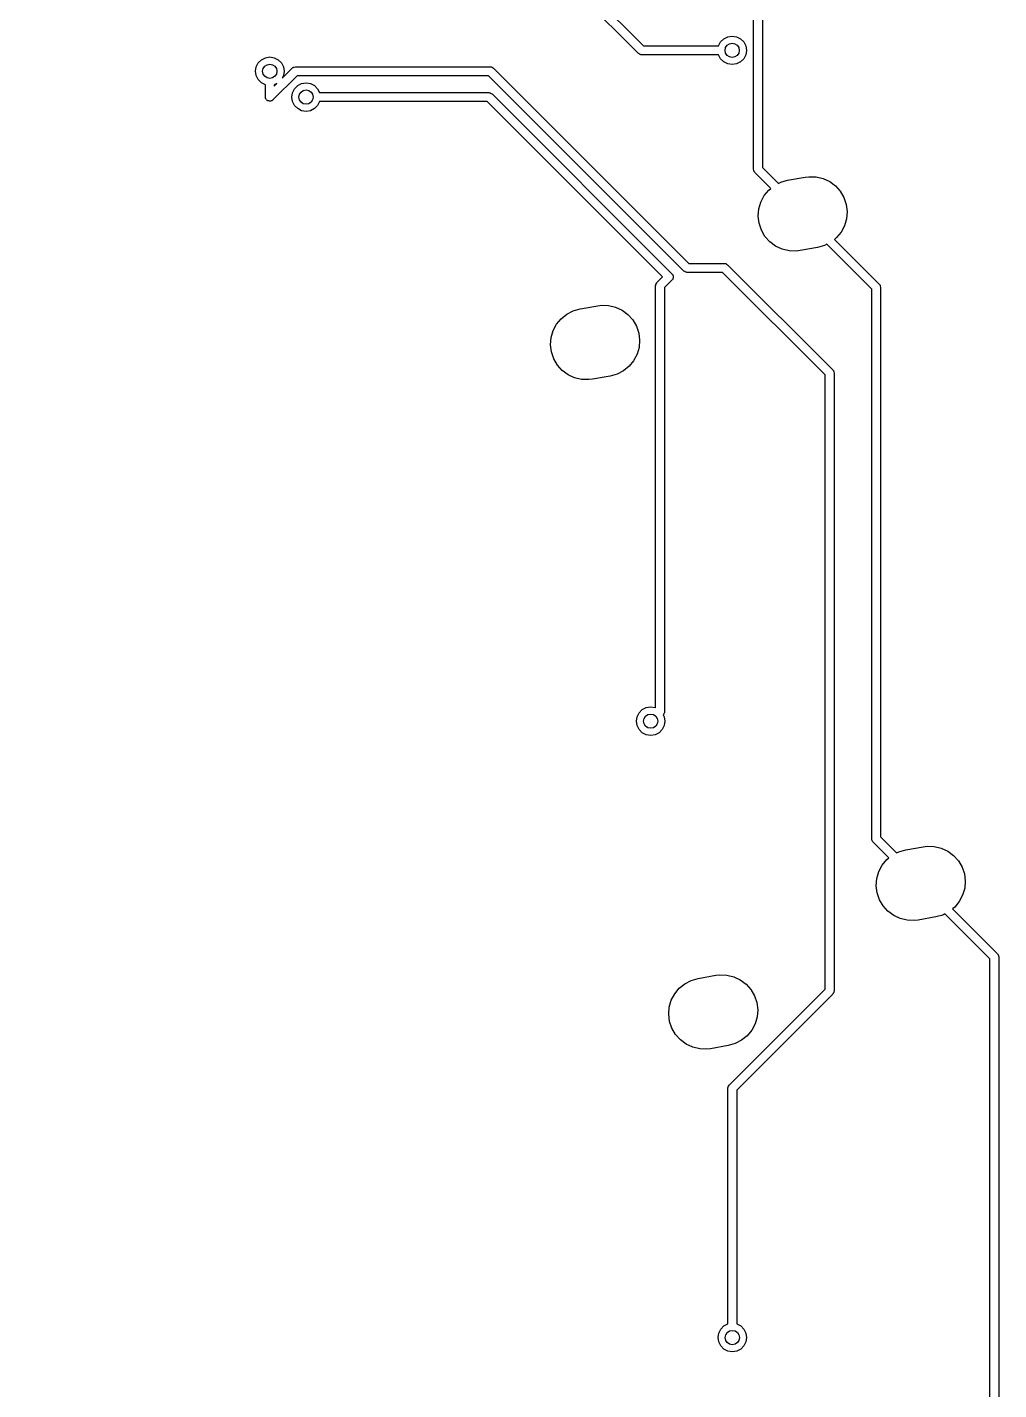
# Model space of a CAD drawing. Extents: x -67 to 321, y -170 to -25.
# Drawn here: x 175.32 to 202.53, y -127.7 to -89.52 of the extents above; entities that cross this region are included whole.
import ezdxf

# ---------------------------------------------------------------- set-up
doc = ezdxf.new("R2010")
doc.units = 0
doc.layers.add('BLACK', color=7, linetype='CONTINUOUS')

msp = doc.modelspace()

# ---------------------------------------------------------------- linework, layer by layer
at = {"layer": 'BLACK', "linetype": 'CONTINUOUS'}
for p, q in [((192.444, -90.2584), (175.325, -73.14)), ((175.679, -73.14), (192.584, -90.045)), ((195.668, -93.5018), (195.668, -78.101)), ((195.918, -78.0493), (195.918, -93.4501)), ((192.584, -90.045), (194.689, -90.045)), ((194.689, -90.045), (194.745, -89.9349)), ((194.745, -89.9349), (194.833, -89.8464)), ((194.833, -89.8464), (194.945, -89.7896)), ((194.945, -89.7896), (195.068, -89.77)), ((195.068, -89.77), (195.192, -89.7896)), ((195.192, -89.7896), (195.303, -89.8464)), ((195.303, -89.8464), (195.392, -89.9349)), ((195.392, -89.9349), (195.449, -90.0464)), ((195.449, -90.0464), (195.468, -90.17)), ((181.794, -90.5197), (181.883, -90.4312)), ((181.883, -90.4312), (181.994, -90.3744)), ((181.994, -90.3744), (182.118, -90.3548)), ((182.118, -90.3548), (182.242, -90.3744)), ((182.242, -90.3744), (182.353, -90.4312)), ((182.353, -90.4312), (182.442, -90.5197)), ((192.471, -90.2732), (192.444, -90.2584)), ((192.496, -90.2899), (192.471, -90.2732)), ((192.503, -90.2908), (192.496, -90.2899)), ((192.505, -90.2921), (192.503, -90.2908)), ((192.51, -90.2918), (192.505, -90.2921)), ((192.532, -90.295), (192.51, -90.2918)), ((194.689, -90.295), (192.532, -90.295)), ((194.745, -90.4051), (194.689, -90.295)), ((194.833, -90.4936), (194.745, -90.4051)), ((195.392, -90.4051), (195.303, -90.4936)), ((195.449, -90.2936), (195.392, -90.4051)), ((195.468, -90.17), (195.449, -90.2936)), ((181.718, -90.7548), (181.738, -90.6312)), ((181.738, -90.8784), (181.718, -90.7548)), ((181.738, -90.6312), (181.794, -90.5197)), ((182.442, -90.5197), (182.498, -90.6312)), ((182.462, -90.95), (182.746, -90.6664)), ((182.498, -90.6312), (182.518, -90.7548)), ((182.518, -90.7548), (182.498, -90.8784)), ((182.746, -90.6664), (182.763, -90.6531)), ((182.763, -90.6531), (182.766, -90.6496)), ((182.766, -90.6496), (182.769, -90.6488)), ((182.769, -90.6488), (182.774, -90.645)), ((182.774, -90.645), (182.804, -90.6385)), ((182.804, -90.6385), (182.834, -90.6298)), ((182.834, -90.6298), (188.291, -90.6298)), ((188.291, -90.6298), (188.313, -90.633)), ((188.313, -90.633), (188.317, -90.6327)), ((188.317, -90.6327), (188.32, -90.634)), ((188.32, -90.634), (188.326, -90.635)), ((188.326, -90.635), (188.352, -90.6517)), ((188.352, -90.6517), (188.379, -90.6664)), ((188.379, -90.6664), (193.854, -96.141)), ((194.945, -90.5504), (194.833, -90.4936)), ((195.068, -90.57), (194.945, -90.5504)), ((195.192, -90.5504), (195.068, -90.57)), ((195.303, -90.4936), (195.192, -90.5504)), ((181.794, -90.9899), (181.738, -90.8784)), ((181.883, -91.0784), (181.794, -90.9899)), ((181.993, -91.1345), (181.883, -91.0784)), ((181.993, -91.4707), (181.993, -91.1345)), ((182.886, -90.8798), (182.206, -91.5591)), ((182.243, -91.1689), (182.313, -91.0988)), ((182.313, -91.0988), (182.243, -91.1345)), ((182.243, -91.1345), (182.243, -91.1689)), ((182.498, -90.8784), (182.462, -90.95)), ((182.754, -91.3557), (182.81, -91.2442)), ((182.81, -91.2442), (182.899, -91.1557)), ((188.239, -90.8798), (182.886, -90.8798)), ((182.899, -91.1557), (183.01, -91.0989)), ((183.01, -91.0989), (183.134, -91.0793)), ((183.134, -91.0793), (183.258, -91.0989)), ((183.258, -91.0989), (183.369, -91.1557)), ((183.369, -91.1557), (183.458, -91.2442)), ((183.458, -91.2442), (183.514, -91.3543)), ((193.714, -96.3544), (188.239, -90.8798)), ((181.999, -91.4921), (181.993, -91.4707)), ((182.001, -91.5143), (181.999, -91.4921)), ((182.009, -91.5252), (182.001, -91.5143)), ((182.013, -91.5382), (182.009, -91.5252)), ((182.03, -91.5528), (182.013, -91.5382)), ((182.043, -91.5707), (182.03, -91.5528)), ((182.056, -91.5755), (182.043, -91.5707)), ((182.066, -91.5844), (182.056, -91.5755)), ((182.088, -91.5876), (182.066, -91.5844)), ((182.109, -91.5954), (182.088, -91.5876)), ((182.122, -91.5925), (182.109, -91.5954)), ((182.136, -91.5945), (182.122, -91.5925)), ((182.156, -91.5853), (182.136, -91.5945)), ((182.178, -91.5806), (182.156, -91.5853)), ((182.195, -91.5672), (182.178, -91.5806)), ((182.2, -91.5653), (182.195, -91.5672)), ((182.201, -91.563), (182.2, -91.5653)), ((182.206, -91.5591), (182.201, -91.563)), ((182.734, -91.4793), (182.754, -91.3557)), ((182.754, -91.6029), (182.734, -91.4793)), ((182.81, -91.7144), (182.754, -91.6029)), ((183.514, -91.6043), (183.458, -91.7144)), ((183.514, -91.3543), (188.253, -91.3543)), ((188.202, -91.6043), (183.514, -91.6043)), ((193.117, -96.52), (188.202, -91.6043)), ((188.253, -91.3543), (188.275, -91.3575)), ((188.275, -91.3575), (188.28, -91.3572)), ((188.28, -91.3572), (188.282, -91.3585)), ((188.282, -91.3585), (188.289, -91.3595)), ((188.289, -91.3595), (188.315, -91.3762)), ((188.315, -91.3762), (188.342, -91.3909)), ((188.342, -91.3909), (193.382, -96.4316)), ((182.899, -91.8029), (182.81, -91.7144)), ((183.01, -91.8598), (182.899, -91.8029)), ((183.134, -91.8793), (183.01, -91.8598)), ((183.258, -91.8598), (183.134, -91.8793)), ((183.369, -91.8029), (183.258, -91.8598)), ((183.458, -91.7144), (183.369, -91.8029)), ((195.676, -93.5314), (195.668, -93.5018)), ((195.683, -93.5615), (195.676, -93.5314)), ((195.918, -93.4501), (196.365, -93.897)), ((195.687, -93.5667), (195.683, -93.5615)), ((195.688, -93.5694), (195.687, -93.5667)), ((195.691, -93.5724), (195.688, -93.5694)), ((195.704, -93.5902), (195.691, -93.5724)), ((196.151, -94.0364), (195.704, -93.5902)), ((196.365, -93.897), (196.427, -93.8645)), ((196.427, -93.8645), (196.622, -93.8094)), ((196.622, -93.8094), (197.114, -93.7226)), ((197.114, -93.7226), (197.218, -93.7098)), ((197.218, -93.7098), (197.42, -93.7162)), ((197.42, -93.7162), (197.617, -93.763)), ((197.617, -93.763), (197.8, -93.8484)), ((197.8, -93.8484), (197.962, -93.9689)), ((195.868, -94.4196), (195.963, -94.2408)), ((195.963, -94.2408), (196.091, -94.0847)), ((196.091, -94.0847), (196.151, -94.0364)), ((197.962, -93.9689), (198.097, -94.1196)), ((198.097, -94.1196), (198.199, -94.2943)), ((198.199, -94.2943), (198.263, -94.4859)), ((195.796, -94.8152), (195.812, -94.6137)), ((195.812, -94.6137), (195.868, -94.4196)), ((198.263, -94.4859), (198.288, -94.6865)), ((195.82, -95.0158), (195.796, -94.8152)), ((195.885, -95.2073), (195.82, -95.0158)), ((198.272, -94.8879), (198.215, -95.082)), ((198.288, -94.6865), (198.272, -94.8879)), ((195.987, -95.382), (195.885, -95.2073)), ((196.121, -95.5327), (195.987, -95.382)), ((197.993, -95.417), (197.933, -95.4653)), ((198.121, -95.2608), (197.993, -95.417)), ((198.215, -95.082), (198.121, -95.2608)), ((196.284, -95.6532), (196.121, -95.5327)), ((196.467, -95.7386), (196.284, -95.6532)), ((196.663, -95.7854), (196.467, -95.7386)), ((196.865, -95.7918), (196.663, -95.7854)), ((196.969, -95.779), (196.865, -95.7918)), ((197.462, -95.6922), (196.969, -95.779)), ((197.656, -95.6372), (197.462, -95.6922)), ((197.719, -95.6047), (197.656, -95.6372)), ((198.976, -96.8616), (197.719, -95.6047)), ((197.933, -95.4653), (199.189, -96.7215)), ((193.854, -96.141), (194.852, -96.141)), ((194.852, -96.141), (194.874, -96.1442)), ((194.874, -96.1442), (194.879, -96.1439)), ((194.879, -96.1439), (194.881, -96.1452)), ((194.881, -96.1452), (194.887, -96.1461)), ((194.887, -96.1461), (194.913, -96.1628)), ((194.913, -96.1628), (194.94, -96.1776)), ((194.94, -96.1776), (197.885, -99.1228)), ((192.96, -96.6776), (193.117, -96.52)), ((193.382, -96.4316), (193.404, -96.4604)), ((193.403, -96.5701), (193.394, -96.5951)), ((193.416, -96.5466), (193.403, -96.5701)), ((193.404, -96.4604), (193.406, -96.4692)), ((193.406, -96.4692), (193.411, -96.4764)), ((193.411, -96.4764), (193.413, -96.5031)), ((193.413, -96.5031), (193.419, -96.5292)), ((193.419, -96.5292), (193.415, -96.5376)), ((193.415, -96.5376), (193.416, -96.5466)), ((193.741, -96.3692), (193.714, -96.3544)), ((193.766, -96.3859), (193.741, -96.3692)), ((193.773, -96.3868), (193.766, -96.3859)), ((193.775, -96.3881), (193.773, -96.3868)), ((193.78, -96.3878), (193.775, -96.3881)), ((193.802, -96.391), (193.78, -96.3878)), ((194.8, -96.391), (193.802, -96.391)), ((197.672, -99.2629), (194.8, -96.391)), ((192.923, -96.766), (192.926, -96.744)), ((192.923, -108.592), (192.923, -96.766)), ((192.926, -96.7394), (192.927, -96.7369)), ((192.926, -96.744), (192.926, -96.7394)), ((192.927, -96.7369), (192.928, -96.7305)), ((192.928, -96.7305), (192.945, -96.7047)), ((192.945, -96.7047), (192.96, -96.6776)), ((193.382, -96.6084), (193.173, -96.8178)), ((193.173, -96.8178), (193.173, -108.704)), ((193.387, -96.6005), (193.382, -96.6084)), ((193.394, -96.5951), (193.387, -96.6005)), ((198.976, -112.262), (198.976, -96.8616)), ((199.189, -96.7215), (199.203, -96.7393)), ((199.203, -96.7393), (199.206, -96.7423)), ((199.206, -96.7423), (199.207, -96.745)), ((199.207, -96.745), (199.211, -96.7502)), ((199.211, -96.7502), (199.217, -96.7803)), ((199.217, -96.7803), (199.226, -96.8098)), ((199.226, -96.8098), (199.226, -112.211)), ((190.809, -97.4135), (191.302, -97.3267)), ((191.302, -97.3267), (191.406, -97.3139)), ((191.406, -97.3139), (191.608, -97.3203)), ((191.608, -97.3203), (191.804, -97.3671)), ((190.15, -97.8449), (190.278, -97.6887)), ((190.278, -97.6887), (190.436, -97.5615)), ((190.436, -97.5615), (190.615, -97.4685)), ((190.615, -97.4685), (190.809, -97.4135)), ((191.804, -97.3671), (191.988, -97.4525)), ((191.988, -97.4525), (192.15, -97.573)), ((192.15, -97.573), (192.285, -97.7237)), ((192.285, -97.7237), (192.386, -97.8984)), ((190, -98.2178), (190.056, -98.0237)), ((190.056, -98.0237), (190.15, -97.8449)), ((192.386, -97.8984), (192.451, -98.0899)), ((192.451, -98.0899), (192.475, -98.2905)), ((189.983, -98.4192), (190, -98.2178)), ((190.008, -98.6199), (189.983, -98.4192)), ((192.459, -98.492), (192.403, -98.6861)), ((192.475, -98.2905), (192.459, -98.492)), ((190.072, -98.8114), (190.008, -98.6199)), ((190.174, -98.9861), (190.072, -98.8114)), ((192.308, -98.8649), (192.18, -99.0211)), ((192.403, -98.6861), (192.308, -98.8649)), ((190.309, -99.1368), (190.174, -98.9861)), ((190.471, -99.2573), (190.309, -99.1368)), ((190.654, -99.3427), (190.471, -99.2573)), ((191.844, -99.2413), (191.649, -99.2963)), ((192.023, -99.1482), (191.844, -99.2413)), ((192.18, -99.0211), (192.023, -99.1482)), ((197.672, -116.479), (197.672, -99.2629)), ((197.885, -99.1228), (197.899, -99.1406)), ((197.899, -99.1406), (197.902, -99.1436)), ((197.902, -99.1436), (197.903, -99.1463)), ((197.903, -99.1463), (197.907, -99.1515)), ((197.907, -99.1515), (197.913, -99.1816)), ((197.913, -99.1816), (197.922, -99.2111)), ((197.922, -99.2111), (197.922, -116.531)), ((190.851, -99.3895), (190.654, -99.3427)), ((191.053, -99.3959), (190.851, -99.3895)), ((191.157, -99.3831), (191.053, -99.3959)), ((191.649, -99.2963), (191.157, -99.3831)), ((192.406, -108.842), (192.462, -108.731)), ((192.462, -108.731), (192.551, -108.642)), ((192.551, -108.642), (192.662, -108.586)), ((192.662, -108.586), (192.786, -108.566)), ((192.786, -108.566), (192.91, -108.586)), ((192.91, -108.586), (192.923, -108.592)), ((193.151, -108.765), (193.139, -108.788)), ((193.139, -108.788), (193.166, -108.842)), ((193.168, -108.74), (193.151, -108.765)), ((193.169, -108.733), (193.168, -108.74)), ((193.17, -108.731), (193.169, -108.733)), ((193.173, -108.704), (193.17, -108.726)), ((193.17, -108.726), (193.17, -108.731)), ((192.386, -108.966), (192.406, -108.842)), ((192.406, -109.09), (192.386, -108.966)), ((192.462, -109.201), (192.406, -109.09)), ((193.166, -109.09), (193.11, -109.201)), ((193.166, -108.842), (193.186, -108.966)), ((193.186, -108.966), (193.166, -109.09)), ((192.551, -109.29), (192.462, -109.201)), ((192.662, -109.346), (192.551, -109.29)), ((192.786, -109.366), (192.662, -109.346)), ((192.91, -109.346), (192.786, -109.366)), ((193.021, -109.29), (192.91, -109.346)), ((193.11, -109.201), (193.021, -109.29)), ((199.226, -112.211), (199.673, -112.658)), ((198.984, -112.292), (198.976, -112.262)), ((198.991, -112.322), (198.984, -112.292)), ((198.995, -112.327), (198.991, -112.322)), ((198.996, -112.33), (198.995, -112.327)), ((198.999, -112.333), (198.996, -112.33)), ((199.012, -112.351), (198.999, -112.333)), ((199.459, -112.797), (199.012, -112.351)), ((199.673, -112.658), (199.735, -112.625)), ((199.735, -112.625), (199.93, -112.57)), ((199.93, -112.57), (200.422, -112.483)), ((200.422, -112.483), (200.526, -112.47)), ((200.526, -112.47), (200.728, -112.477)), ((200.728, -112.477), (200.925, -112.524)), ((200.925, -112.524), (201.108, -112.609)), ((201.108, -112.609), (201.27, -112.73)), ((199.176, -113.18), (199.271, -113.001)), ((199.271, -113.001), (199.399, -112.845)), ((199.399, -112.845), (199.459, -112.797)), ((201.27, -112.73), (201.405, -112.88)), ((201.405, -112.88), (201.507, -113.055)), ((199.104, -113.576), (199.12, -113.374)), ((199.12, -113.374), (199.176, -113.18)), ((201.507, -113.055), (201.571, -113.246)), ((201.571, -113.246), (201.596, -113.447)), ((199.128, -113.776), (199.104, -113.576)), ((201.58, -113.649), (201.523, -113.843)), ((201.596, -113.447), (201.58, -113.649)), ((199.193, -113.968), (199.128, -113.776)), ((199.295, -114.143), (199.193, -113.968)), ((199.429, -114.293), (199.295, -114.143)), ((201.429, -114.021), (201.301, -114.178)), ((201.523, -113.843), (201.429, -114.021)), ((199.592, -114.414), (199.429, -114.293)), ((199.775, -114.499), (199.592, -114.414)), ((199.971, -114.546), (199.775, -114.499)), ((200.77, -114.453), (200.277, -114.54)), ((200.964, -114.398), (200.77, -114.453)), ((201.027, -114.365), (200.964, -114.398)), ((202.284, -115.622), (201.027, -114.365)), ((201.301, -114.178), (201.241, -114.226)), ((201.241, -114.226), (202.497, -115.482)), ((200.173, -114.552), (199.971, -114.546)), ((200.277, -114.54), (200.173, -114.552)), ((202.284, -131.023), (202.284, -115.622)), ((202.497, -115.482), (202.511, -115.5)), ((202.511, -115.5), (202.514, -115.503)), ((202.514, -115.503), (202.515, -115.506)), ((202.515, -115.506), (202.519, -115.511)), ((202.519, -115.511), (202.525, -115.541)), ((202.525, -115.541), (202.534, -115.57)), ((202.534, -115.57), (202.534, -130.971)), ((193.586, -116.449), (193.744, -116.322)), ((193.744, -116.322), (193.923, -116.229)), ((193.923, -116.229), (194.117, -116.174)), ((194.117, -116.174), (194.61, -116.087)), ((194.61, -116.087), (194.714, -116.075)), ((194.714, -116.075), (194.916, -116.081)), ((194.916, -116.081), (195.112, -116.128)), ((195.112, -116.128), (195.296, -116.213)), ((195.296, -116.213), (195.458, -116.334)), ((195.458, -116.334), (195.593, -116.484)), ((193.308, -116.978), (193.364, -116.784)), ((193.364, -116.784), (193.458, -116.606)), ((193.458, -116.606), (193.586, -116.449)), ((194.984, -119.167), (197.672, -116.479)), ((197.885, -116.619), (195.197, -119.307)), ((195.593, -116.484), (195.694, -116.659)), ((195.694, -116.659), (195.759, -116.851)), ((197.9, -116.592), (197.885, -116.619)), ((197.917, -116.566), (197.9, -116.592)), ((197.918, -116.56), (197.917, -116.566)), ((197.919, -116.557), (197.918, -116.56)), ((197.922, -116.531), (197.919, -116.553)), ((197.919, -116.553), (197.919, -116.557)), ((193.291, -117.18), (193.308, -116.978)), ((193.316, -117.38), (193.291, -117.18)), ((195.759, -116.851), (195.783, -117.051)), ((195.783, -117.051), (195.767, -117.253)), ((193.38, -117.572), (193.316, -117.38)), ((193.482, -117.747), (193.38, -117.572)), ((195.711, -117.447), (195.616, -117.625)), ((195.767, -117.253), (195.711, -117.447)), ((193.617, -117.897), (193.482, -117.747)), ((193.779, -118.018), (193.617, -117.897)), ((195.331, -117.909), (195.152, -118.002)), ((195.488, -117.782), (195.331, -117.909)), ((195.616, -117.625), (195.488, -117.782)), ((193.962, -118.103), (193.779, -118.018)), ((194.159, -118.15), (193.962, -118.103)), ((194.361, -118.156), (194.159, -118.15)), ((194.465, -118.144), (194.361, -118.156)), ((194.957, -118.057), (194.465, -118.144)), ((195.152, -118.002), (194.957, -118.057)), ((194.947, -119.256), (194.95, -119.234)), ((194.947, -125.858), (194.947, -119.256)), ((194.95, -119.229), (194.951, -119.227)), ((194.95, -119.234), (194.95, -119.229)), ((194.951, -119.227), (194.952, -119.22)), ((194.952, -119.22), (194.969, -119.194)), ((194.969, -119.194), (194.984, -119.167)), ((195.197, -119.307), (195.197, -125.858)), ((194.748, -126.003), (194.837, -125.914)), ((194.837, -125.914), (194.947, -125.858)), ((195.197, -125.858), (195.307, -125.914)), ((195.307, -125.914), (195.396, -126.003)), ((194.672, -126.238), (194.692, -126.114)), ((194.692, -126.362), (194.672, -126.238)), ((194.692, -126.114), (194.748, -126.003)), ((194.748, -126.473), (194.692, -126.362)), ((195.396, -126.003), (195.452, -126.114)), ((195.452, -126.362), (195.396, -126.473)), ((195.452, -126.114), (195.472, -126.238)), ((195.472, -126.238), (195.452, -126.362)), ((194.837, -126.562), (194.748, -126.473)), ((194.948, -126.618), (194.837, -126.562)), ((195.072, -126.638), (194.948, -126.618)), ((195.196, -126.618), (195.072, -126.638)), ((195.307, -126.562), (195.196, -126.618)), ((195.396, -126.473), (195.307, -126.562))]:
    msp.add_line(p, q, dxfattribs=at)
at = {"layer": 'BLACK'}
for centre in [(195.068, -90.17), (182.118, -90.7548), (183.134, -91.4793), (192.786, -108.966), (195.072, -126.238)]:
    msp.add_circle(centre, 0.2, dxfattribs=at)

doc.saveas('drawing.dxf')
